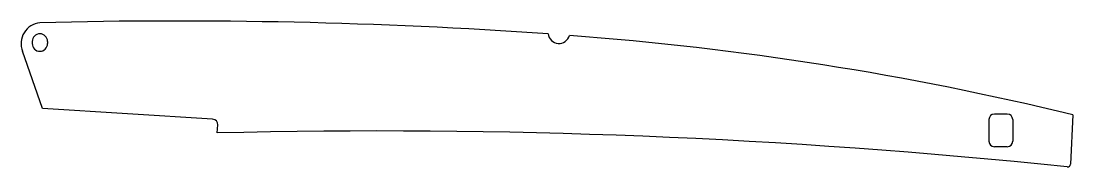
# Model space of a CAD drawing. Extents: x 588 to 3480, y 21 to 423.
import ezdxf

# ---------------------------------------------------------------- set-up
doc = ezdxf.new("R2010")
doc.units = 0
doc.layers.get('0').update_dxf_attribs({"linetype": 'CONTINUOUS'})

msp = doc.modelspace()

# ---------------------------------------------------------------- linework, layer by layer
for p, q in [((619.1, 366.6), (619.1, 360.6)), ((661.1, 366.6), (661.1, 360.6)), ((3249.3, 151.7), (3249.3, 91.7)), ((3299.6, 166.7), (3264.3, 166.7)), ((3314.6, 151.7), (3314.6, 91.7)), ((3299.6, 76.7), (3264.3, 76.7))]:
    msp.add_line(p, q)
at = {"linetype": 'CONTINUOUS'}
msp.add_line((647.1, 182.1), (592.2, 339.5), dxfattribs=at)
at = {"color": 7, "linetype": 'CONTINUOUS'}
for p, q in [((1115, 152.7), (647.1, 182.1)), ((3480.3, 164.6), (3473.3, 28.6)), ((1127.6, 114.7), (1129, 136.8))]:
    msp.add_line(p, q, dxfattribs=at)
at = {"linetype": 'CONTINUOUS'}
for centre, radius, start, end in [((645.9, 360.7), 57.8, 96.0731, 201.561), ((1016.9, -14398.2), 14821.1, 86.05182, 91.45799), ((640.1, 366.6), 21, 0, 180), ((1462.6, -8124.7), 8531.3, 76.31947, 85.74176), ((640.1, 360.6), 21, 180, 0), ((1570.5, -18026.4), 18146.5, 84.00867, 91.39838), ((3465.3, 28.9), 8, 265.006, 357.7785)]:
    msp.add_arc(centre, radius, start, end, dxfattribs=at)
at = {"color": 7, "linetype": 'CONTINUOUS'}
for centre, radius, start, end in [((2067.2, 391.3), 30, 186.6809, 344.0971), ((1114, 137.7), 15, 356.4042, 86.4042)]:
    msp.add_arc(centre, radius, start, end, dxfattribs=at)
for centre, start, end in [((3264.3, 151.7), 90, 180), ((3299.6, 151.7), 0, 90), ((3264.3, 91.7), 180, 270), ((3299.6, 91.7), 270, 0)]:
    msp.add_arc(centre, 15, start, end)

doc.saveas('drawing.dxf')
